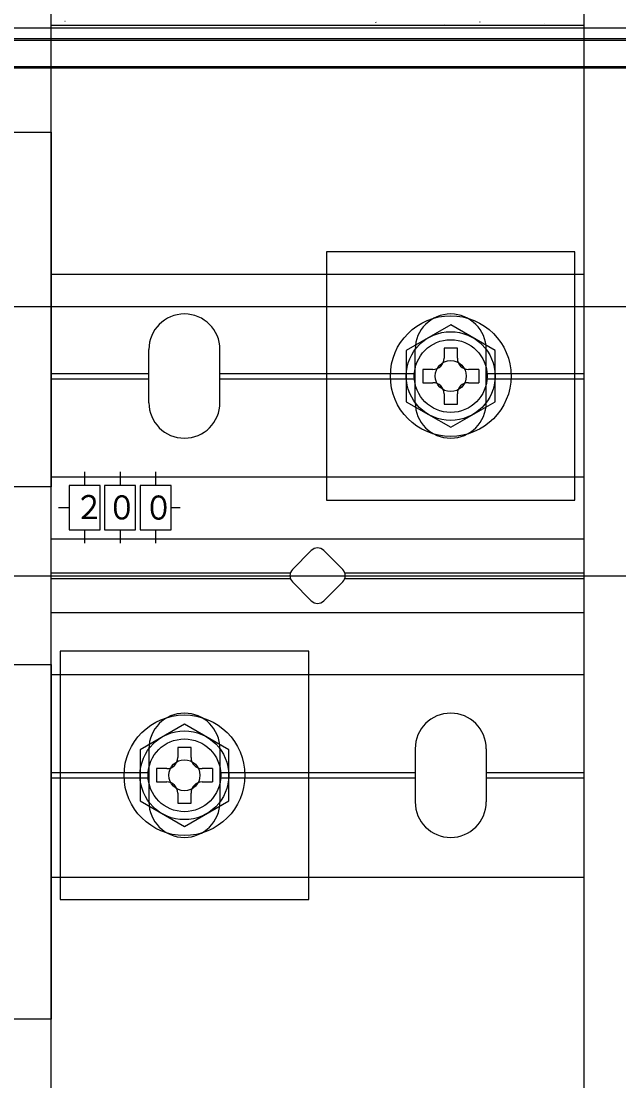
# Model space of a CAD drawing. Units: millimetres, scale not verified. Extents: x -875 to 875, y -1299 to 1293.
# Drawn here: x 114.4 to 181.7, y -372.4 to -253 of the extents above; entities that cross this region are included whole.
import ezdxf
from ezdxf.enums import TextEntityAlignment as Align

# ---------------------------------------------------------------- set-up
doc = ezdxf.new("R2010")
doc.units = ezdxf.units.MM
doc.header["$LTSCALE"] = 8
for name, color, linetype in [('0-3_YKK_12', 2, 'Continuous'), ('0-4_YKK_13', 4, 'Continuous'), ('0-7_YSS_K', 3, 'Continuous')]:
    doc.layers.add(name, color=color, linetype=linetype)
doc.styles.add('ＭＳ ゴシック', font='')
doc.styles.get('ＭＳ ゴシック').set_extended_font_data('MS Gothic')

msp = doc.modelspace()

# ---------------------------------------------------------------- linework, layer by layer
at = {"layer": '0-3_YKK_12'}
for p, q in [((402.78, -253.75), (82.78, -253.75)), ((402.78, -254.95), (82.78, -254.95)), ((402.78, -258.25), (82.78, -258.25)), ((402.78, -285.15), (82.78, -285.15))]:
    msp.add_line(p, q, dxfattribs=at)
at = {"layer": '0-4_YKK_13'}
for p, q in [((117.78, -253.435), (117.78, -245.274)), ((119.327, -252.978), (119.323, -252.968)), ((154.381, -253.143), (154.326, -253.059)), ((166.111, -253.107), (166.055, -253.023)), ((150.725, -253.394), (150.721, -253.384)), ((162.061, -253.317), (162.058, -253.308)), ((173.398, -253.24), (173.395, -253.231)), ((117.78, -281.45), (177.78, -281.45)), ((128.78, -295.95), (128.78, -289.95)), ((136.78, -295.95), (136.78, -289.95)), ((158.78, -295.95), (158.78, -289.95)), ((163.53, -289.8), (162.03, -289.8)), ((162.03, -289.8), (162.03, -290.95)), ((163.53, -290.95), (163.53, -289.8)), ((166.78, -295.95), (166.78, -289.95)), ((160.78, -292.2), (159.63, -292.2)), ((165.93, -292.2), (164.78, -292.2)), ((165.93, -292.2), (165.93, -293.7)), ((117.78, -292.65), (128.78, -292.65)), ((117.78, -293.25), (128.78, -293.25)), ((136.78, -292.65), (158.78, -292.65)), ((136.78, -293.25), (158.78, -293.25)), ((164.78, -293.7), (165.93, -293.7)), ((166.78, -292.65), (177.78, -292.65)), ((166.78, -293.25), (177.78, -293.25)), ((162.03, -294.95), (162.03, -296.1)), ((163.53, -296.1), (163.53, -294.95)), ((162.03, -296.1), (163.53, -296.1)), ((117.78, -304.3), (177.78, -304.3)), ((121.53, -303.741), (121.53, -305.3)), ((125.53, -303.741), (125.53, -305.3)), ((129.53, -303.741), (129.53, -305.3)), ((119.78, -307.8), (118.609, -307.8)), ((132.315, -307.8), (131.28, -307.8)), ((121.53, -310.3), (121.53, -311.775)), ((125.53, -310.3), (125.53, -311.775)), ((129.53, -310.3), (129.53, -311.775)), ((117.78, -311.3), (177.78, -311.3)), ((144.952, -314.743), (147.073, -312.622)), ((148.487, -312.622), (150.608, -314.743)), ((144.705, -315.15), (117.78, -315.15)), ((177.78, -315.15), (150.855, -315.15)), ((117.78, -315.75), (144.705, -315.75)), ((147.073, -318.279), (144.952, -316.157)), ((150.608, -316.157), (148.487, -318.279)), ((150.855, -315.75), (177.78, -315.75)), ((117.78, -319.6), (177.78, -319.6)), ((117.78, -326.6), (177.78, -326.6)), ((128.78, -334.95), (128.78, -340.95)), ((133.53, -334.8), (132.03, -334.8)), ((132.03, -334.8), (132.03, -335.95)), ((133.53, -335.95), (133.53, -334.8)), ((136.78, -334.95), (136.78, -340.95)), ((158.78, -334.95), (158.78, -340.95)), ((166.78, -334.95), (166.78, -340.95)), ((117.78, -337.65), (128.78, -337.65)), ((130.78, -337.2), (129.63, -337.2)), ((135.93, -337.2), (134.78, -337.2)), ((135.93, -337.2), (135.93, -338.7)), ((136.78, -337.65), (158.78, -337.65)), ((166.78, -337.65), (177.78, -337.65)), ((117.78, -338.25), (128.78, -338.25)), ((134.78, -338.7), (135.93, -338.7)), ((136.78, -338.25), (158.78, -338.25)), ((166.78, -338.25), (177.78, -338.25)), ((132.03, -339.95), (132.03, -341.1)), ((133.53, -341.1), (133.53, -339.95)), ((132.03, -341.1), (133.53, -341.1)), ((117.78, -349.45), (177.78, -349.45))]:
    msp.add_line(p, q, dxfattribs=at)
for points in [[(177.78, -216.75), (177.78, -414.15), (117.78, -414.15), (117.78, -216.75)], [(408.78, -255.1), (408.78, -258.1), (76.78, -258.1), (76.78, -255.1)], [(117.78, -265.45), (117.78, -305.45), (77.78, -305.45), (77.78, -265.45)], [(148.78, -278.95), (148.78, -306.95), (176.78, -306.95), (176.78, -278.95)], [(167.78, -290.064), (162.78, -287.177), (157.78, -290.064), (157.78, -295.837), (162.78, -298.724), (167.78, -295.837)], [(119.78, -310.3), (123.28, -310.3), (123.28, -305.3), (119.78, -305.3)], [(123.78, -310.3), (127.28, -310.3), (127.28, -305.3), (123.78, -305.3)], [(127.78, -310.3), (131.28, -310.3), (131.28, -305.3), (127.78, -305.3)], [(118.78, -323.95), (118.78, -351.95), (146.78, -351.95), (146.78, -323.95)], [(117.78, -325.45), (117.78, -365.45), (77.78, -365.45), (77.78, -325.45)], [(137.78, -335.064), (132.78, -332.177), (127.78, -335.064), (127.78, -340.837), (132.78, -343.724), (137.78, -340.837)]]:
    msp.add_lwpolyline(points, close=True, dxfattribs=at)
for points in [[(177.78, -245.274), (177.78, -253.435), (117.78, -253.435)], [(159.63, -292.2), (159.63, -293.7), (160.78, -293.7)], [(129.63, -337.2), (129.63, -338.7), (130.78, -338.7)]]:
    msp.add_lwpolyline(points, dxfattribs=at)
for centre, radius in [((162.78, -292.95), 6.8), ((162.78, -292.95), 5), ((162.78, -292.95), 4.1), ((162.78, -292.95), 1.75), ((132.78, -337.95), 6.8), ((132.78, -337.95), 5), ((132.78, -337.95), 4.1), ((132.78, -337.95), 1.75)]:
    msp.add_circle(centre, radius, dxfattribs=at)
for centre, radius, start, end in [((132.78, -289.95), 4, 0, 180), ((162.78, -289.95), 4, 0, 180), ((160.78, -290.95), 1.25, 270, 0), ((164.78, -290.95), 1.25, 180, 270), ((160.78, -294.95), 1.25, 0, 90), ((164.78, -294.95), 1.25, 90, 180), ((132.78, -295.95), 4, 180, 0), ((162.78, -295.95), 4, 180, 0), ((147.78, -313.329), 1, 45, 135), ((145.659, -315.45), 1, 135, 225), ((149.901, -315.45), 1, 315, 45), ((147.78, -317.572), 1, 225, 315), ((132.78, -334.95), 4, 0, 180), ((162.78, -334.95), 4, 0, 180), ((130.78, -335.95), 1.25, 270, 0), ((134.78, -335.95), 1.25, 180, 270), ((130.78, -339.95), 1.25, 0, 90), ((134.78, -339.95), 1.25, 90, 180), ((132.78, -340.95), 4, 180, 0), ((162.78, -340.95), 4, 180, 0)]:
    msp.add_arc(centre, radius, start, end, dxfattribs=at)
at = {"layer": '0-7_YSS_K'}
msp.add_line((-182.22, -315.45), (842.008, -315.45), dxfattribs=at)

# ---------------------------------------------------------------- texts
at = {"layer": '0-4_YKK_13', "style": 'ＭＳ ゴシック', "width": 0.9}
for s, p in [('２', (120.374, -309.882)), ('０', (124.063, -309.922)), ('０', (128.2, -309.941))]:
    msp.add_text(s, height=2.711, dxfattribs=at).set_placement(p, align=Align.BOTTOM_LEFT)

doc.saveas('drawing.dxf')
